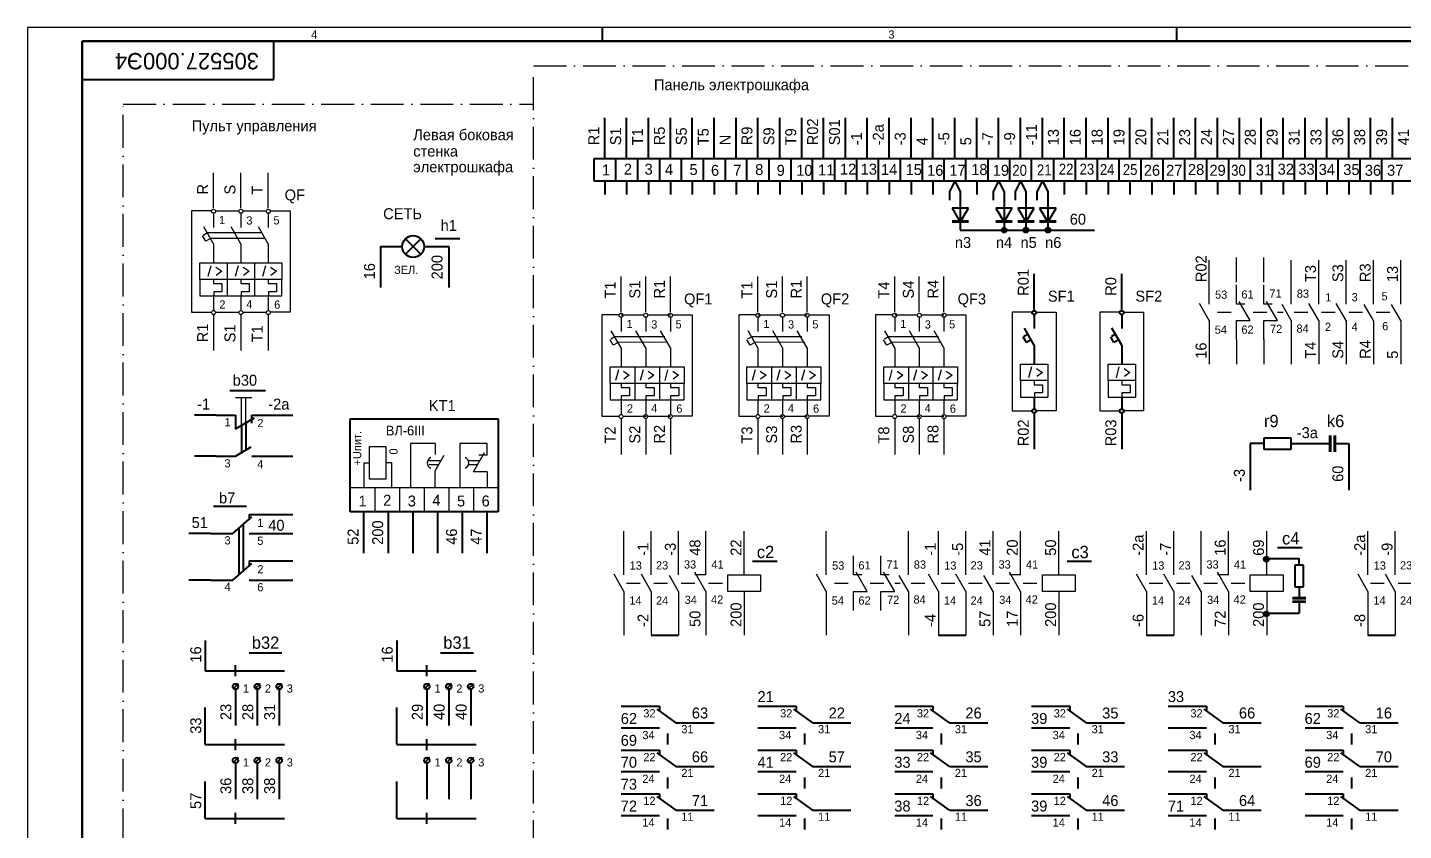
# Model space of a CAD drawing. Extents: x 0 to 842, y 0 to 594.
# Drawn here: x 0 to 503, y 301 to 594 of the extents above; entities that cross this region are included whole.
import ezdxf

# ---------------------------------------------------------------- set-up
doc = ezdxf.new("R2010")
doc.units = 0
doc.linetypes.add('ACAD_ISO10W100', pattern=[18, 12, -3, 0, -3])
doc.linetypes.add('K5LT_THIN', pattern=[0])
doc.layers.get('0').update_dxf_attribs({"linetype": 'CONTINUOUS', "lineweight": 40})
doc.layers.add('Layer0View0', color=7, linetype='CONTINUOUS')
for name, color, linetype, lineweight in [('СЛОЙ1', 3, 'CONTINUOUS', 30), ('Слой2', 4, 'ACAD_ISO10W100', 25), ('Слой3 -060mm', 6, 'CONTINUOUS', 50)]:
    doc.layers.add(name, color=color, linetype=linetype, lineweight=lineweight)
doc.styles.get("Standard").update_dxf_attribs({"font": 'cad2win.shx'})

# ---------------------------------------------------------------- blocks, each defined once
blk = doc.blocks.new('ЛАМПА')
for p, q in [((0, 0), (8.02, 0)), ((14.81, -2.83), (9.15, 2.83)), ((14.81, 2.83), (9.15, -2.83)), ((9.15, 2.83), (9.15, 2.83)), ((16, -0.01), (25, 0))]:
    blk.add_line(p, q)
blk.add_circle((11.98, 0), 4)
blk = doc.blocks.new('контакт размыкающ')
for p, q in [((0, 0), (7, 0)), ((7, 0), (7, -5)), ((13, 0), (20, 0)), ((13, -3), (13, 0)), ((7, -5), (13.98, -0.97))]:
    blk.add_line(p, q)
blk = doc.blocks.new('контакт замыкающ')
for p, q in [((0, 0), (7, 0)), ((7, 0), (12.8, 3.35)), ((13, 0), (20, 0))]:
    blk.add_line(p, q)
blk = doc.blocks.new('Точка')
for radius in [0.9, 0.6, 0.3]:
    blk.add_circle((-0.1, -0.1), radius)
blk = doc.blocks.new('конденсатор')
for p, q in [((0, 0), (5, 0)), ((5, 3), (5, -3)), ((5.36, 3), (5.36, -3)), ((6.64, 3), (6.64, -3)), ((7, 3), (7, -3)), ((7, 0), (12, 0))]:
    blk.add_line(p, q)
blk = doc.blocks.new('сопротив')
for p, q in [((5, 0), (0, 0)), ((15, 2), (5, 2)), ((5, 2), (5, -2)), ((15, -2), (15, 2)), ((15, 0), (20, 0)), ((5, -2), (15, -2))]:
    blk.add_line(p, q)
blk = doc.blocks.new('R-C цепочка')
blk.add_line((20, 0), (24, 0))
for name, p in [('сопротив', (0, 0)), ('конденсатор', (24, 0))]:
    blk.add_blockref(name, p)

msp = doc.modelspace()

# ---------------------------------------------------------------- linework, layer by layer
for p, q in [((210.14, 589.03), (210.14, 594.03)), ((420.14, 589.03), (420.14, 594.03)), ((90, 575.04), (90, 589.04)), ((20, 575.04), (90, 575.04)), ((211, 546), (211, 561)), ((219, 546), (219, 561)), ((227, 546), (227, 561)), ((235, 546), (235, 561)), ((243, 546), (243, 561)), ((251, 546), (251, 561)), ((259, 546), (259, 561)), ((267, 546), (267, 561)), ((275, 546), (275, 561)), ((283, 546), (283, 561)), ((291, 546), (291, 561)), ((299, 546), (299, 561)), ((307, 546), (307, 561)), ((315, 546), (315, 561)), ((323, 546), (323, 561)), ((331, 546), (331, 561)), ((339, 546), (339, 561)), ((347, 546), (347, 561)), ((355, 546), (355, 561)), ((363, 546), (363, 561)), ((371, 546), (371, 561)), ((379, 546), (379, 561)), ((387, 546), (387, 561)), ((395, 546), (395, 561)), ((403, 546), (403, 561)), ((411, 546), (411, 561)), ((419, 546), (419, 561)), ((427, 546), (427, 561)), ((435, 546), (435, 561)), ((443, 546), (443, 561)), ((451, 546), (451, 561)), ((459, 546), (459, 561)), ((467, 546), (467, 561)), ((475, 546), (475, 561)), ((483, 546), (483, 561)), ((491, 546), (491, 561)), ((499, 546), (499, 561)), ((287, 546), (207, 546)), ((207, 546), (207, 538)), ((215, 546), (215, 538)), ((223, 546), (223, 538)), ((231, 546), (231, 538)), ((239, 546), (239, 538)), ((247, 546), (247, 538)), ((255, 546), (255, 538)), ((263, 538), (263, 546)), ((271, 546), (271, 538)), ((279, 546), (279, 538)), ((287, 538), (287, 546)), ((367, 546), (287, 546)), ((295, 546), (295, 538)), ((303, 546), (303, 538)), ((311, 546), (311, 538)), ((319, 546), (319, 538)), ((327, 546), (327, 538)), ((335, 546), (335, 538)), ((343, 538), (343, 546)), ((351, 546), (351, 538)), ((359, 546), (359, 538)), ((367, 538), (367, 546)), ((407, 546), (367, 546)), ((375, 546), (375, 538)), ((383, 546), (383, 538)), ((391, 546), (391, 538)), ((399, 546), (399, 538)), ((407, 546), (407, 538)), ((447, 546), (407, 546)), ((415, 546), (415, 538)), ((423, 546), (423, 538)), ((431, 546), (431, 538)), ((439, 546), (439, 538)), ((447, 546), (447, 538)), ((527, 546), (447, 546)), ((455, 546), (455, 538)), ((463, 546), (463, 538)), ((471, 546), (471, 538)), ((479, 546), (479, 538)), ((487, 546), (487, 538)), ((495, 546), (495, 538)), ((207, 538), (287, 538)), ((211, 538), (211, 533)), ((219, 538), (219, 533)), ((227, 538), (227, 533)), ((235, 538), (235, 533)), ((243, 538), (243, 533)), ((251, 538), (251, 533)), ((259, 538), (259, 533)), ((267, 538), (267, 533)), ((275, 538), (275, 533)), ((283, 538), (283, 533)), ((287, 538), (367, 538)), ((291, 538), (291, 533)), ((299, 538), (299, 533)), ((307, 538), (307, 533)), ((315, 538), (315, 533)), ((323, 538), (323, 533)), ((331, 538), (331, 533)), ((339, 538), (337, 534)), ((337, 534), (337, 531)), ((339, 538), (341, 534)), ((341, 534), (341, 520)), ((347, 538), (347, 533)), ((355, 538), (353, 534)), ((353, 534), (353, 531)), ((355, 538), (357, 534)), ((357, 534), (357, 520)), ((363, 538), (361, 534)), ((361, 534), (361, 531)), ((363, 538), (365, 534)), ((365, 534), (365, 520)), ((367, 538), (407, 538)), ((371, 538), (369, 534)), ((369, 534), (369, 531)), ((371, 538), (373, 534)), ((373, 534), (373, 520)), ((379, 538), (379, 533)), ((387, 538), (387, 533)), ((395, 538), (395, 533)), ((403, 538), (403, 533)), ((407, 538), (447, 538)), ((411, 538), (411, 533)), ((419, 538), (419, 533)), ((427, 538), (427, 533)), ((435, 538), (435, 533)), ((443, 538), (443, 533)), ((447, 538), (527, 538)), ((451, 538), (451, 533)), ((459, 538), (459, 533)), ((467, 538), (467, 533)), ((475, 538), (475, 533)), ((483, 538), (483, 533)), ((491, 538), (491, 533)), ((499, 538), (499, 533)), ((338, 527.97), (340.99, 522.97)), ((344, 527.97), (338, 527.97)), ((344, 523.25), (338, 523.25)), ((340.99, 522.97), (344, 527.97)), ((354, 527.97), (356.99, 522.97)), ((360, 527.97), (354, 527.97)), ((360, 523.25), (354, 523.25)), ((356.99, 522.97), (360, 527.97)), ((362, 527.97), (364.99, 522.97)), ((368, 527.97), (362, 527.97)), ((368, 523.25), (362, 523.25)), ((364.99, 522.97), (368, 527.97)), ((370, 527.97), (372.99, 522.97)), ((376, 527.97), (370, 527.97)), ((376, 523.25), (370, 523.25)), ((372.99, 522.97), (376, 527.97)), ((344, 522.97), (338, 522.97)), ((341, 520), (390, 520)), ((360, 522.97), (354, 522.97)), ((368, 522.97), (362, 522.97)), ((376, 522.97), (370, 522.97)), ((129, 514), (129, 499)), ((149, 517), (158, 517)), ((154, 514), (154, 499)), ((368, 491), (368, 504)), ((400, 491), (400, 504)), ((368, 489.19), (368, 484)), ((400, 489.19), (400, 484)), ((368, 478), (364.4, 484.23)), ((400, 478), (396.4, 484.23)), ((365.13, 478.92), (363.96, 480.95)), ((365.74, 481.98), (364.22, 481.1)), ((366.92, 479.96), (365.13, 478.92)), ((368, 478), (368, 471)), ((397.13, 478.92), (395.96, 480.95)), ((397.74, 481.98), (396.22, 481.1)), ((398.92, 479.96), (397.13, 478.92)), ((400, 478), (400, 471)), ((74, 461.43), (87, 461.43)), ((368, 459), (368, 454.59)), ((400, 459), (400, 454.59)), ((368, 453), (368, 440)), ((400, 453), (400, 440)), ((69, 452.43), (61, 452.43)), ((78.23, 448.69), (78.23, 438.43)), ((79.79, 449.6), (79.79, 439.43)), ((89, 452.43), (97, 452.43)), ((118, 417), (118, 451)), ((118, 451), (172, 451)), ((172, 451), (172, 417)), ((447, 442), (447, 425)), ((483, 442), (483, 425)), ((69, 437.43), (61, 437.43)), ((89, 437.43), (97, 437.43)), ((68, 419.14), (80, 419.14)), ((75, 409.14), (81.98, 415.17)), ((81, 416.14), (89, 416.14)), ((81, 416.14), (81, 414.14)), ((89, 416.14), (97, 416.14)), ((172, 417), (118, 417)), ((123, 402), (123, 417)), ((132, 402), (132, 417)), ((141, 402), (141, 417)), ((150, 402), (150, 417)), ((159, 402), (159, 417)), ((168, 402), (168, 417)), ((67, 409.14), (59, 409.14)), ((67, 409.14), (75, 409.14)), ((77.23, 411.14), (77.23, 394.14)), ((78.79, 412.14), (78.79, 395.14)), ((81, 409.14), (89, 409.14)), ((89, 409.14), (97, 409.14)), ((457, 404), (466, 404)), ((75, 392.14), (81.98, 398.17)), ((81, 399.14), (89, 399.14)), ((81, 399.14), (81, 397.14)), ((89, 399.14), (97, 399.14)), ((265, 399), (274, 399)), ((380, 399), (389, 399)), ((452.88, 400), (464.88, 400)), ((463.28, 397.6), (463.28, 389.6)), ((466.48, 397.6), (463.28, 397.6)), ((464.88, 397.6), (464.88, 400)), ((466.48, 389.6), (466.48, 397.6)), ((67, 392.14), (59, 392.14)), ((67, 392.14), (75, 392.14)), ((81, 392.14), (89, 392.14)), ((89, 392.14), (97, 392.14)), ((463.28, 389.6), (466.48, 389.6)), ((464.88, 389.6), (464.88, 388)), ((452.88, 380), (464.88, 380)), ((65, 370), (65, 359)), ((135, 370), (135, 359)), ((228, 372), (238, 372)), ((333, 372), (343, 372)), ((409, 372), (419, 372)), ((490, 372), (500, 372)), ((81, 365.5), (93, 365.5)), ((151, 365.5), (163, 365.5)), ((65, 359), (94, 359)), ((76, 357), (76, 361)), ((135, 359), (164, 359)), ((146, 357), (146, 361)), ((77, 354.23), (75, 352.23)), ((85, 354.23), (83, 352.23)), ((93, 354.23), (91, 352.23)), ((147, 354.23), (145, 352.23)), ((155, 354.23), (153, 352.23)), ((163, 354.23), (161, 352.23)), ((76, 352), (76, 339)), ((84, 352), (84, 339)), ((92, 352), (92, 339)), ((146, 352), (146, 339)), ((154, 352), (154, 339)), ((162, 352), (162, 339)), ((65, 332), (65, 345.5)), ((135, 332), (135, 345.5)), ((217, 346), (231, 346)), ((230, 345), (236.98, 340)), ((231, 346), (231, 344)), ((267, 346), (281, 346)), ((280, 345), (286.98, 340)), ((281, 346), (281, 344)), ((317, 346), (331, 346)), ((330, 345), (336.98, 340)), ((331, 346), (331, 344)), ((367, 346), (381, 346)), ((380, 345), (386.98, 340)), ((381, 346), (381, 344)), ((417, 346), (431, 346)), ((430, 345), (436.98, 340)), ((431, 346), (431, 344)), ((467, 346), (481, 346)), ((480, 345), (486.98, 340)), ((481, 346), (481, 344)), ((231, 338), (217, 338)), ((237, 340), (251, 340)), ((281, 338), (267, 338)), ((287, 340), (301, 340)), ((331, 338), (317, 338)), ((337, 340), (351, 340)), ((381, 338), (367, 338)), ((387, 340), (401, 340)), ((431, 338), (417, 338)), ((437, 340), (451, 340)), ((481, 338), (467, 338)), ((487, 340), (501, 340)), ((65, 332), (94, 332)), ((76, 330), (76, 334)), ((135, 332), (164, 332)), ((146, 330), (146, 334)), ((234, 336), (234, 332)), ((284, 336), (284, 332)), ((334, 336), (334, 332)), ((384, 336), (384, 332)), ((434, 336), (434, 332)), ((484, 336), (484, 332)), ((77, 327.23), (75, 325.23)), ((85, 327.23), (83, 325.23)), ((93, 327.23), (91, 325.23)), ((147, 327.23), (145, 325.23)), ((155, 327.23), (153, 325.23)), ((163, 327.23), (161, 325.23)), ((217, 330), (231, 330)), ((230, 329), (236.98, 324)), ((231, 330), (231, 328)), ((267, 330), (281, 330)), ((280, 329), (286.98, 324)), ((281, 330), (281, 328)), ((317, 330), (331, 330)), ((330, 329), (336.98, 324)), ((331, 330), (331, 328)), ((367, 330), (381, 330)), ((380, 329), (386.98, 324)), ((381, 330), (381, 328)), ((417, 330), (431, 330)), ((430, 329), (436.98, 324)), ((431, 330), (431, 328)), ((467, 330), (481, 330)), ((480, 329), (486.98, 324)), ((481, 330), (481, 328)), ((76, 325), (76, 312)), ((84, 325), (84, 312)), ((92, 325), (92, 312)), ((146, 325), (146, 312)), ((154, 325), (154, 312)), ((162, 325), (162, 312)), ((231, 322), (217, 322)), ((237, 324), (251, 324)), ((281, 322), (267, 322)), ((287, 324), (301, 324)), ((331, 322), (317, 322)), ((337, 324), (351, 324)), ((381, 322), (367, 322)), ((387, 324), (401, 324)), ((431, 322), (417, 322)), ((437, 324), (451, 324)), ((481, 322), (467, 322)), ((487, 324), (501, 324)), ((65, 305), (65, 318.5)), ((135, 305), (135, 318.5)), ((234, 320), (234, 316)), ((284, 320), (284, 316)), ((334, 320), (334, 316)), ((384, 320), (384, 316)), ((434, 320), (434, 316)), ((484, 320), (484, 316)), ((217, 314), (231, 314)), ((230, 313), (236.98, 308)), ((231, 314), (231, 312)), ((267, 314), (281, 314)), ((280, 313), (286.98, 308)), ((281, 314), (281, 312)), ((317, 314), (331, 314)), ((330, 313), (336.98, 308)), ((331, 314), (331, 312)), ((367, 314), (381, 314)), ((380, 313), (386.98, 308)), ((381, 314), (381, 312)), ((417, 314), (431, 314)), ((430, 313), (436.98, 308)), ((431, 314), (431, 312)), ((467, 314), (481, 314)), ((480, 313), (486.98, 308)), ((481, 314), (481, 312)), ((76, 303), (76, 307)), ((146, 303), (146, 307)), ((237, 308), (251, 308)), ((287, 308), (301, 308)), ((337, 308), (351, 308)), ((387, 308), (401, 308)), ((437, 308), (451, 308)), ((487, 308), (501, 308)), ((65, 305), (94, 305)), ((135, 305), (164, 305)), ((231, 306), (217, 306)), ((234, 305), (234, 301)), ((281, 306), (267, 306)), ((284, 305), (284, 301)), ((331, 306), (317, 306)), ((334, 305), (334, 301)), ((381, 306), (367, 306)), ((384, 305), (384, 301)), ((431, 306), (417, 306)), ((434, 305), (434, 301)), ((481, 306), (467, 306)), ((484, 305), (484, 301))]:
    msp.add_line(p, q)
for centre, radius in [((368, 489.88), 0.736), ((400, 489.88), 0.736), ((368, 453.9), 0.736), ((400, 453.9), 0.736), ((76, 353.23), 1), ((84, 353.23), 1), ((92, 353.23), 1), ((146, 353.23), 1), ((154, 353.23), 1), ((162, 353.23), 1), ((76, 326.23), 1), ((84, 326.23), 1), ((92, 326.23), 1), ((146, 326.23), 1), ((154, 326.23), 1), ((162, 326.23), 1)]:
    msp.add_circle(centre, radius)
at = {"layer": 'Layer0View0', "color": 7, "linetype": 'K5LT_THIN'}
for p, q in [((76, 458.8), (82, 458.8)), ((78.23, 448.69), (78.23, 458.79)), ((79.79, 449.6), (79.79, 458.79))]:
    msp.add_line(p, q, dxfattribs=at)
at = {"layer": 'СЛОЙ1'}
for p, q in [((841, 594.04), (0, 594.04)), ((0, 594.04), (0, 0.04)), ((68, 528), (68, 541)), ((78, 528), (78, 541)), ((88, 528), (88, 541)), ((60, 527), (60, 490)), ((67.26, 527), (60, 527)), ((68, 526), (68, 521)), ((69, 527), (77, 527)), ((78, 526), (78, 521)), ((79, 527), (87, 527)), ((88, 526), (88, 521)), ((89, 527), (96, 527)), ((96, 527), (96, 490)), ((65.74, 518.98), (64.22, 518.1)), ((68, 515), (64.4, 521.23)), ((85.61, 518.98), (65.74, 518.98)), ((78, 515), (74.4, 521.23)), ((88, 515), (84.4, 521.23)), ((65.13, 515.92), (63.96, 517.95)), ((66.92, 516.96), (65.13, 515.92)), ((86.8, 516.96), (66.92, 516.96)), ((68, 515), (68, 508)), ((78, 515), (78, 508)), ((88, 515), (88, 508)), ((432, 493), (432, 509)), ((442, 501), (442, 510)), ((452, 501), (452, 510)), ((462, 493), (462, 509)), ((472, 493), (472, 509)), ((482, 493), (482, 509)), ((492, 493), (492, 509)), ((502, 493), (502, 509)), ((63, 508), (93, 508)), ((63, 502), (63, 508)), ((67, 507), (65.93, 503.02)), ((68.86, 506.48), (71, 505)), ((71, 505), (69, 503.48)), ((73, 508), (73, 502)), ((77, 507), (75.93, 503.02)), ((78.86, 506.48), (81, 505)), ((81, 505), (79, 503.48)), ((83, 508), (83, 502)), ((87, 507), (85.93, 503.02)), ((88.86, 506.48), (91, 505)), ((91, 505), (89, 503.48)), ((93, 508), (93, 502)), ((93, 502), (63, 502)), ((63, 502), (63, 496)), ((68, 502), (68, 500.48)), ((68, 500.48), (71.06, 500.48)), ((71.06, 500.48), (71.06, 497.49)), ((73, 502), (73, 496)), ((78, 502), (78, 500.48)), ((78, 500.48), (81.06, 500.48)), ((81.06, 500.48), (81.06, 497.49)), ((83, 502), (83, 496)), ((88, 502), (88, 500.48)), ((88, 500.48), (91.06, 500.48)), ((91.06, 500.48), (91.06, 497.49)), ((93, 496), (93, 502)), ((217, 490), (217, 503)), ((226, 490), (226, 503)), ((235, 490), (235, 503)), ((267, 490), (267, 503)), ((276, 490), (276, 503)), ((285, 490), (285, 503)), ((317, 490), (317, 503)), ((326, 490), (326, 503)), ((335, 490), (335, 503)), ((63, 496), (93, 496)), ((68, 496), (68, 490.62)), ((68.06, 497.49), (68.06, 496.02)), ((71.06, 497.49), (68.06, 497.49)), ((78, 496), (78, 490.62)), ((78.06, 497.49), (78.06, 496.02)), ((81.06, 497.49), (78.06, 497.49)), ((88, 496), (88, 490.62)), ((88.06, 497.49), (88.06, 496.02)), ((91.06, 497.49), (88.06, 497.49)), ((432, 487), (428.4, 493.23)), ((472, 487), (468.4, 493.23)), ((482, 487), (478.4, 493.23)), ((60, 490), (67.28, 490)), ((68, 489), (68, 476)), ((68.77, 490), (77.23, 490)), ((78, 489), (78, 476)), ((79, 490), (87, 490)), ((88, 489), (88, 476)), ((96, 490), (89, 490)), ((210, 489), (210, 452)), ((216.26, 489), (210, 489)), ((217, 489), (225, 489)), ((217, 488), (217, 483)), ((226, 488), (226, 483)), ((227, 489), (235, 489)), ((235, 488), (235, 483)), ((236, 489), (243, 489)), ((243, 489), (243, 452)), ((260, 489), (260, 452)), ((266.26, 489), (260, 489)), ((267, 489), (275, 489)), ((267, 488), (267, 483)), ((276, 488), (276, 483)), ((277, 489), (285, 489)), ((285, 488), (285, 483)), ((286, 489), (293, 489)), ((293, 489), (293, 452)), ((310, 489), (310, 452)), ((316.26, 489), (310, 489)), ((317, 489), (325, 489)), ((317, 488), (317, 483)), ((326, 488), (326, 483)), ((327, 489), (335, 489)), ((335, 488), (335, 483)), ((336, 489), (343, 489)), ((343, 489), (343, 452)), ((367.26, 490), (360, 490)), ((360, 490), (360, 454)), ((368.72, 490), (376, 490)), ((376, 490), (376, 454)), ((399.26, 490), (392, 490)), ((392, 490), (392, 454)), ((400.72, 490), (408, 490)), ((408, 490), (408, 454)), ((435, 490), (440, 490)), ((448, 490), (453, 490)), ((457, 490), (459, 490)), ((462, 487), (458.65, 492.8)), ((463, 490), (468, 490)), ((473, 490), (478, 490)), ((483, 490), (488, 490)), ((492, 487), (488.65, 492.8)), ((493, 490), (498, 490)), ((502, 487), (498.65, 492.8)), ((217, 477), (213.4, 483.23)), ((226, 477), (222.4, 483.23)), ((235, 477), (231.4, 483.23)), ((267, 477), (263.4, 483.23)), ((276, 477), (272.4, 483.23)), ((285, 477), (281.4, 483.23)), ((317, 477), (313.4, 483.23)), ((326, 477), (322.4, 483.23)), ((335, 477), (331.4, 483.23)), ((432, 487), (432, 471)), ((462, 487), (462, 471)), ((472, 487), (472, 471)), ((482, 487), (482, 471)), ((492, 487), (492, 471)), ((502, 487), (502, 471)), ((214.13, 477.92), (212.96, 479.95)), ((214.74, 480.98), (213.22, 480.1)), ((215.92, 478.96), (214.13, 477.92)), ((233, 481), (214.74, 480.98)), ((234, 479), (215.92, 478.96)), ((264.13, 477.92), (262.96, 479.95)), ((264.74, 480.98), (263.22, 480.1)), ((265.92, 478.96), (264.13, 477.92)), ((283, 481), (264.74, 480.98)), ((284, 479), (265.92, 478.96)), ((314.13, 477.92), (312.96, 479.95)), ((314.74, 480.98), (313.22, 480.1)), ((315.92, 478.96), (314.13, 477.92)), ((333, 481), (314.74, 480.98)), ((334, 479), (315.92, 478.96)), ((442, 480), (442, 471)), ((452, 480), (452, 471)), ((217, 477), (217, 470)), ((226, 477), (226, 470)), ((235, 477), (235, 470)), ((267, 477), (267, 470)), ((276, 477), (276, 470)), ((285, 477), (285, 470)), ((317, 477), (317, 470)), ((326, 477), (326, 470)), ((335, 477), (335, 470)), ((213, 470), (240, 470)), ((213, 464), (213, 470)), ((216, 469), (214.93, 465.02)), ((217.86, 468.48), (220, 467)), ((222, 470), (222, 464)), ((225, 469), (223.93, 465.02)), ((226.86, 468.48), (229, 467)), ((231, 470), (231, 464)), ((234, 469), (232.93, 465.02)), ((235.86, 468.48), (238, 467)), ((240, 470), (240, 464)), ((263, 470), (290, 470)), ((263, 464), (263, 470)), ((266, 469), (264.93, 465.02)), ((267.86, 468.48), (270, 467)), ((272, 470), (272, 464)), ((275, 469), (273.93, 465.02)), ((276.86, 468.48), (279, 467)), ((281, 470), (281, 464)), ((284, 469), (282.93, 465.02)), ((285.86, 468.48), (288, 467)), ((290, 470), (290, 464)), ((313, 470), (340, 470)), ((313, 464), (313, 470)), ((316, 469), (314.93, 465.02)), ((317.86, 468.48), (320, 467)), ((322, 470), (322, 464)), ((325, 469), (323.93, 465.02)), ((326.86, 468.48), (329, 467)), ((331, 470), (331, 464)), ((334, 469), (332.93, 465.02)), ((335.86, 468.48), (338, 467)), ((340, 470), (340, 464)), ((363, 471), (373, 471)), ((363, 465), (363, 471)), ((367, 470), (365.93, 466.02)), ((368.86, 469.48), (371, 468)), ((371, 468), (369, 466.48)), ((373, 471), (373, 465)), ((395, 471), (405, 471)), ((395, 465), (395, 471)), ((399, 470), (397.93, 466.02)), ((400.86, 469.48), (403, 468)), ((403, 468), (401, 466.48)), ((405, 471), (405, 465)), ((240, 464), (213, 464)), ((213, 464), (213, 458)), ((217, 464), (217, 462.48)), ((220, 467), (218, 465.48)), ((222, 464), (222, 458)), ((226, 464), (226, 462.48)), ((229, 467), (227, 465.48)), ((231, 464), (231, 458)), ((235, 464), (235, 462.48)), ((238, 467), (236, 465.48)), ((240, 458), (240, 464)), ((290, 464), (263, 464)), ((263, 464), (263, 458)), ((267, 464), (267, 462.48)), ((270, 467), (268, 465.48)), ((272, 464), (272, 458)), ((276, 464), (276, 462.48)), ((279, 467), (277, 465.48)), ((281, 464), (281, 458)), ((285, 464), (285, 462.48)), ((288, 467), (286, 465.48)), ((290, 458), (290, 464)), ((340, 464), (313, 464)), ((313, 464), (313, 458)), ((317, 464), (317, 462.48)), ((320, 467), (318, 465.48)), ((322, 464), (322, 458)), ((326, 464), (326, 462.48)), ((329, 467), (327, 465.48)), ((331, 464), (331, 458)), ((335, 464), (335, 462.48)), ((338, 467), (336, 465.48)), ((340, 458), (340, 464)), ((373, 465), (363, 465)), ((363, 465), (363, 459)), ((368, 465), (368, 463.48)), ((368, 463.48), (371.06, 463.48)), ((371.06, 463.48), (371.06, 460.49)), ((373, 465), (373, 459)), ((405, 465), (395, 465)), ((395, 465), (395, 459)), ((400, 465), (400, 463.48)), ((400, 463.48), (403.06, 463.48)), ((403.06, 463.48), (403.06, 460.49)), ((405, 465), (405, 459)), ((213, 458), (240, 458)), ((217, 462.48), (220.06, 462.48)), ((217, 458), (217, 452.62)), ((217.06, 459.49), (217.06, 458.02)), ((220.06, 459.49), (217.06, 459.49)), ((220.06, 462.48), (220.06, 459.49)), ((226, 462.48), (229.06, 462.48)), ((226, 458), (226, 452.62)), ((226.06, 459.49), (226.06, 458.02)), ((229.06, 459.49), (226.06, 459.49)), ((229.06, 462.48), (229.06, 459.49)), ((235, 462.48), (238.06, 462.48)), ((235, 458), (235, 452.62)), ((238.06, 459.49), (235.06, 459.49)), ((235.06, 459.49), (235.06, 458.02)), ((238.06, 462.48), (238.06, 459.49)), ((263, 458), (290, 458)), ((267, 462.48), (270.06, 462.48)), ((267, 458), (267, 452.62)), ((267.06, 459.49), (267.06, 458.02)), ((270.06, 459.49), (267.06, 459.49)), ((270.06, 462.48), (270.06, 459.49)), ((276, 462.48), (279.06, 462.48)), ((276, 458), (276, 452.62)), ((276.06, 459.49), (276.06, 458.02)), ((279.06, 459.49), (276.06, 459.49)), ((279.06, 462.48), (279.06, 459.49)), ((285, 462.48), (288.06, 462.48)), ((285, 458), (285, 452.62)), ((288.06, 459.49), (285.06, 459.49)), ((285.06, 459.49), (285.06, 458.02)), ((288.06, 462.48), (288.06, 459.49)), ((313, 458), (340, 458)), ((317, 462.48), (320.06, 462.48)), ((317, 458), (317, 452.62)), ((317.06, 459.49), (317.06, 458.02)), ((320.06, 459.49), (317.06, 459.49)), ((320.06, 462.48), (320.06, 459.49)), ((326, 462.48), (329.06, 462.48)), ((326, 458), (326, 452.62)), ((326.06, 459.49), (326.06, 458.02)), ((329.06, 459.49), (326.06, 459.49)), ((329.06, 462.48), (329.06, 459.49)), ((335, 462.48), (338.06, 462.48)), ((335, 458), (335, 452.62)), ((338.06, 459.49), (335.06, 459.49)), ((335.06, 459.49), (335.06, 458.02)), ((338.06, 462.48), (338.06, 459.49)), ((363, 459), (373, 459)), ((371.06, 460.49), (368.06, 460.49)), ((368.06, 460.49), (368.06, 459.02)), ((395, 459), (405, 459)), ((403.06, 460.49), (400.06, 460.49)), ((400.06, 460.49), (400.06, 459.02)), ((360, 454), (367.28, 454)), ((376, 454), (368.72, 454)), ((392, 454), (399.28, 454)), ((408, 454), (400.72, 454)), ((210, 452), (216.28, 452)), ((217, 451), (217, 438)), ((217.77, 452), (226.23, 452)), ((226, 451), (226, 438)), ((227, 452), (235, 452)), ((235, 451), (235, 438)), ((243, 452), (236, 452)), ((260, 452), (266.28, 452)), ((267, 451), (267, 438)), ((267.77, 452), (276.23, 452)), ((276, 451), (276, 438)), ((277, 452), (285, 452)), ((285, 451), (285, 438)), ((293, 452), (286, 452)), ((310, 452), (316.28, 452)), ((317, 451), (317, 438)), ((317.77, 452), (326.23, 452)), ((326, 451), (326, 438)), ((327, 452), (335, 452)), ((335, 451), (335, 438)), ((343, 452), (336, 452)), ((125, 428.99), (125, 440.99)), ((125, 440.99), (131, 440.99)), ((131, 440.99), (131, 428.99)), ((149, 442), (140, 442)), ((140, 442), (140, 426)), ((149, 442), (149, 438)), ((149.01, 432.02), (152.36, 437.82)), ((168, 442), (158, 442)), ((158, 442), (158, 426)), ((163, 431.73), (167.06, 438.77)), ((168, 437.73), (165, 437.73)), ((167.98, 437.73), (167.98, 442)), ((123, 435), (125, 435)), ((123, 435), (123, 426)), ((133, 435), (131, 435)), ((133, 435), (133, 426)), ((151.15, 435.73), (146.67, 435.73)), ((150.31, 434.23), (146.77, 434.23)), ((165.51, 435.73), (161.03, 435.73)), ((164.67, 434.23), (161.13, 434.23)), ((131, 428.99), (125, 428.99)), ((149, 426), (149.01, 432.02)), ((168, 431.73), (163, 431.73)), ((168, 431.73), (168, 426)), ((118, 426), (172, 426)), ((127, 426), (127, 417)), ((136, 426), (136, 417)), ((145, 426), (145, 417)), ((154, 426), (154, 417)), ((163, 426), (163, 417)), ((218, 394), (218, 410)), ((228, 394), (228, 410)), ((238, 394), (238, 410)), ((248, 394), (248, 410)), ((262, 394), (262, 410)), ((292, 394), (292, 410)), ((322, 394), (322, 410)), ((333, 394), (333, 410)), ((343, 394), (343, 410)), ((353, 394), (353, 410)), ((363, 394), (363, 410)), ((377, 394), (377, 410)), ((409, 394), (409, 410)), ((419, 394), (419, 410)), ((429, 394), (429, 410)), ((439, 394), (439, 410)), ((453, 394), (453, 410)), ((490, 394), (490, 410)), ((500, 394), (500, 410)), ((218, 388), (214.4, 394.23)), ((228, 388), (224.4, 394.23)), ((238, 388), (234.65, 393.8)), ((248, 388), (244, 395)), ((248, 394), (244, 394)), ((255.98, 388), (255.98, 394)), ((255.98, 394), (267.98, 394)), ((267.98, 394), (267.98, 388)), ((292, 388), (288.4, 394.23)), ((322, 388), (318.65, 393.8)), ((333, 388), (329.4, 394.23)), ((343, 388), (339.4, 394.23)), ((353, 388), (349.65, 393.8)), ((363, 388), (359, 395)), ((363, 394), (359, 394)), ((370.98, 388), (370.98, 394)), ((370.98, 394), (382.98, 394)), ((382.98, 394), (382.98, 388)), ((409, 388), (405.4, 394.23)), ((419, 388), (415.4, 394.23)), ((429, 388), (425.65, 393.8)), ((439, 388), (435, 395)), ((439, 394), (435, 394)), ((446.98, 388), (446.98, 394)), ((446.98, 394), (458.98, 394)), ((458.98, 394), (458.98, 388)), ((490, 388), (486.4, 394.23)), ((500, 388), (496.4, 394.23)), ((218, 388), (218, 372)), ((219, 391), (224, 391)), ((228, 388), (228, 372)), ((229, 391), (234, 391)), ((238, 388), (238, 372)), ((239, 391), (244, 391)), ((248, 388), (248, 372)), ((249, 391), (254, 391)), ((267.98, 388), (255.98, 388)), ((262, 388), (262, 372)), ((292, 388), (292, 372)), ((295, 391), (300, 391)), ((308, 391), (313, 391)), ((317, 391), (319, 391)), ((322, 388), (322, 372)), ((323, 391), (328, 391)), ((333, 388), (333, 372)), ((334, 391), (339, 391)), ((343, 388), (343, 372)), ((344, 391), (349, 391)), ((353, 388), (353, 372)), ((354, 391), (359, 391)), ((363, 388), (363, 372)), ((364, 391), (369, 391)), ((382.98, 388), (370.98, 388)), ((377, 388), (377, 372)), ((409, 388), (409, 372)), ((410, 391), (415, 391)), ((419, 388), (419, 372)), ((420, 391), (425, 391)), ((429, 388), (429, 372)), ((430, 391), (435, 391)), ((439, 388), (439, 372)), ((440, 391), (445, 391)), ((458.98, 388), (446.98, 388)), ((453, 388), (453, 372)), ((490, 388), (490, 372)), ((491, 391), (496, 391)), ((500, 388), (500, 372)), ((501, 391), (506, 391))]:
    msp.add_line(p, q, dxfattribs=at)
for centre in [(68, 526.88), (78, 526.88), (88, 526.88), (68, 489.9), (78, 489.88), (88, 489.88), (217, 488.88), (226, 488.88), (235, 488.88), (267, 488.88), (276, 488.88), (285, 488.88), (317, 488.88), (326, 488.88), (335, 488.88), (217, 451.9), (226, 451.88), (235, 451.88), (267, 451.9), (276, 451.88), (285, 451.88), (317, 451.9), (326, 451.88), (335, 451.88)]:
    msp.add_circle(centre, 0.736, dxfattribs=at)
for centre, start, end in [((148.2, 434.95), 112.6199, 247.3801), ((159.16, 434.95), 292.6199, 67.3801)]:
    msp.add_arc(centre, 2.11, start, end, dxfattribs=at)
at = {"layer": 'Слой2'}
for p, q in [((185, 580), (630, 580)), ((185, 220), (185, 580)), ((35, 170), (35, 566)), ((35, 566), (185, 566))]:
    msp.add_line(p, q, dxfattribs=at)
at = {"layer": 'Слой3 -060mm'}
for p, q in [((20, 589.04), (836, 589.04)), ((20, 5.04), (20, 589.04))]:
    msp.add_line(p, q, dxfattribs=at)

# ---------------------------------------------------------------- block references
for p, rotation in [((356.93, 520.1), 90), ((364.93, 520.1), 90), ((372.93, 520.1), 90), ((452.88, 399.88), 33.69006752597975), ((452.88, 379.88), 33.69006752597975)]:
    msp.add_blockref('Точка', p, dxfattribs=dict(rotation=rotation))
for name, p in [('ЛАМПА', (129, 514)), ('контакт размыкающ', (69, 452.43)), ('R-C цепочка', (447, 442)), ('контакт замыкающ', (69, 437.43))]:
    msp.add_blockref(name, p)
at = {"xscale": 0.7999999999999545, "yscale": 0.7999999999999545, "zscale": 0.8, "rotation": 270}
msp.add_blockref('конденсатор', (464.88, 389.6), dxfattribs=at)
at = {"layer": 'СЛОЙ1', "rotation": 90}
for p in [(442, 480), (452, 480), (302, 381), (312, 381)]:
    msp.add_blockref('контакт размыкающ', p, dxfattribs=at)

# ---------------------------------------------------------------- texts
for s, height, p in [('4', 3, (103.69, 589.99)), ('3', 3, (314.69, 589.99)), ('Панель электрошкафа', 4, (229, 571.14)), ('Пульт управления', 4, (60, 556.14)), ('Левая боковая', 4, (141, 552.86)), ('стенка', 4, (141, 546.86)), ('электрошкафа', 4, (141, 541.14)), ('1', 4, (210, 540)), ('2', 4, (218, 540.29)), ('3', 4, (225.58, 540.28)), ('4', 4, (233, 540.15)), ('5', 4, (242, 540.14)), ('6', 4, (249.86, 539.86)), ('7', 4, (258, 539.87)), ('8', 4, (266, 540.14)), ('9', 4, (273.86, 539.86)), ('10', 4, (281, 539.87)), ('11', 4, (289, 540)), ('12', 4, (297, 540.29)), ('13', 4, (304.58, 540.28)), ('14', 4, (312, 540.15)), ('15', 4, (321, 540.14)), ('16', 4, (328.86, 539.86)), ('17', 4, (337, 539.87)), ('18', 4, (345, 540.14)), ('19', 4, (352.86, 539.86)), ('26', 4, (408.07, 539.86)), ('27', 4, (416.21, 539.87)), ('28', 4, (424.21, 540.14)), ('29', 4, (432.07, 539.86)), ('31', 4, (449, 540)), ('32', 4, (457, 540.29)), ('33', 4, (464.58, 540.28)), ('34', 4, (472, 540.15)), ('35', 4, (481, 540.14)), ('36', 4, (488.86, 539.86)), ('37', 4, (497, 539.87)), ('QF', 4, (94, 530.86)), ('1', 3, (70, 522.22)), ('3', 3, (80, 522.04)), ('5', 3, (89.89, 522.09)), ('СЕТЬ', 4, (130.01, 524)), ('h1', 4, (151.01, 519.71)), ('60', 4, (381, 522)), ('n3', 4, (339, 513.5)), ('n4', 4, (354, 513.5)), ('n5', 4, (363, 513.5)), ('n6', 4, (372, 513.5)), ('ЗЕЛ.', 3, (134.01, 504)), ('2', 3, (70.11, 491.34)), ('4', 3, (79.97, 491.42)), ('6', 3, (90.17, 491.28)), ('QF1', 4, (240, 492.86)), ('QF2', 4, (290, 492.86)), ('QF3', 4, (340, 492.86)), ('SF1', 4, (373, 493.86)), ('SF2', 4, (405, 493.86)), ('b30', 4, (75, 463.15)), ('-1', 4, (62, 454.43)), ('-2a', 4, (88, 454.43)), ('KТ1', 4, (146.7, 453.87)), ('k6', 4.5, (475, 448)), ('ВЛ-6III', 3.5, (131, 445)), ('r9', 4.5, (452, 448)), ('-3a', 4, (464, 444)), ('b7', 4, (70, 420.14)), ('1', 4, (121, 419.01)), ('2', 4, (130, 419.29)), ('3', 4, (139, 419.01)), ('4', 4, (148, 419.29)), ('5', 4, (157, 419.01)), ('6', 4, (166, 419.01)), ('51', 4, (60, 411.14)), ('40', 4, (88, 410.14)), ('c4', 4.5, (458.6, 405.14)), ('c2', 4.5, (266.6, 400.14)), ('c3', 4.5, (381.6, 400.14)), ('b32', 4.5, (82, 367)), ('b31', 4.5, (152, 367)), ('1', 3, (78.77, 351)), ('2', 3, (86.77, 351)), ('3', 3, (94.77, 351)), ('1', 3, (148.77, 351)), ('2', 3, (156.77, 351)), ('3', 3, (164.77, 351)), ('21', 4, (266.86, 347.54)), ('33', 4, (416.86, 347.54)), ('62', 4, (216.86, 339.54)), ('63', 4, (242.86, 341.54)), ('22', 4, (292.86, 341.54)), ('24', 4, (316.86, 339.54)), ('26', 4, (342.86, 341.54)), ('39', 4, (366.86, 339.54)), ('35', 4, (392.86, 341.54)), ('66', 4, (442.86, 341.54)), ('62', 4, (466.86, 339.54)), ('16', 4, (492.86, 341.54)), ('69', 4, (216.86, 331.54)), ('1', 3, (78.77, 324)), ('2', 3, (86.77, 324)), ('3', 3, (94.77, 324)), ('1', 3, (148.77, 324)), ('2', 3, (156.77, 324)), ('3', 3, (164.77, 324)), ('70', 4, (216.86, 323.54)), ('66', 4, (242.86, 325.54)), ('41', 4, (266.86, 323.54)), ('57', 4, (292.86, 325.54)), ('33', 4, (316.86, 323.54)), ('35', 4, (342.86, 325.54)), ('39', 4, (366.86, 323.54)), ('33', 4, (392.86, 325.54)), ('69', 4, (466.86, 323.54)), ('70', 4, (492.86, 325.54)), ('73', 4, (216.86, 315.54)), ('71', 4, (242.86, 309.54)), ('36', 4, (342.86, 309.54)), ('46', 4, (392.86, 309.54)), ('64', 4, (442.86, 309.54)), ('72', 4, (216.86, 307.54)), ('38', 4, (316.86, 307.54)), ('39', 4, (366.86, 307.54)), ('71', 4, (416.86, 307.54))]:
    msp.add_text(s, height=height).set_placement(p)
for s, height, rotation, p in [('305527.000Э4', 6, 180, (84.61, 584.76)), ('R02', 4, 90, (289, 551)), ('S01', 4, 90, (297, 551)), ('-2a', 4, 90, (313, 551)), ('-11', 4, 90, (369, 551)), ('R1', 4, 90, (209, 551)), ('S1', 4, 90, (217, 551)), ('T1', 4, 90, (225, 551)), ('R5', 4, 90, (233, 551)), ('S5', 4, 90, (241, 551)), ('T5', 4, 90, (249, 551)), ('N', 4, 90, (257, 551)), ('R9', 4, 90, (265, 551)), ('S9', 4, 90, (273, 551)), ('T9', 4, 90, (281, 551)), ('-1', 4, 90, (305, 551)), ('-3', 4, 90, (321, 551)), ('4', 4, 90, (329, 551)), ('-5', 4, 90, (337, 551)), ('5', 4, 90, (345, 551)), ('-7', 4, 90, (353, 551)), ('-9', 4, 90, (361, 551)), ('13', 4, 90, (377, 551)), ('16', 4, 90, (385, 551)), ('18', 4, 90, (393, 551)), ('19', 4, 90, (401, 551)), ('20', 4, 90, (409, 551)), ('21', 4, 90, (417, 551)), ('23', 4, 90, (425, 551)), ('24', 4, 90, (433, 551)), ('27', 4, 90, (441, 551)), ('28', 4, 90, (449, 551)), ('29', 4, 90, (457, 551)), ('31', 4, 90, (465, 551)), ('33', 4, 90, (473, 551)), ('36', 4, 90, (481, 551)), ('38', 4, 90, (489, 551)), ('39', 4, 90, (497, 551)), ('41', 4, 90, (505, 551)), ('R', 4, 90, (66, 533)), ('S', 4, 90, (76, 533)), ('T', 4, 90, (86, 533)), ('200', 4, 90, (151.71, 502)), ('R02', 4, 90, (431, 501)), ('16', 4, 90, (127, 502)), ('R01', 4, 90, (366, 496)), ('T3', 4, 90, (471, 501)), ('S3', 4, 90, (481, 501)), ('R3', 4, 90, (491, 501)), ('13', 4, 90, (501, 501)), ('T1', 4, 90, (215, 495)), ('S1', 4, 90, (224, 495)), ('R1', 4, 90, (233, 495)), ('T1', 4, 90, (265, 495)), ('S1', 4, 90, (274, 495)), ('R1', 4, 90, (283, 495)), ('T4', 4, 90, (315, 495)), ('S4', 4, 90, (324, 495)), ('R4', 4, 90, (333, 495)), ('R0', 4, 90, (398, 496)), ('R1', 4, 90, (66, 479)), ('S1', 4, 90, (76, 479)), ('T1', 4, 90, (86, 479)), ('16', 4, 90, (431, 473)), ('T4', 4, 90, (471, 473)), ('S4', 4, 90, (481, 473)), ('R4', 4, 90, (491, 473)), ('5', 4, 90, (501, 473)), ('T2', 4, 90, (215, 442)), ('S2', 4, 90, (224, 442)), ('R2', 4, 90, (233, 442)), ('T3', 4, 90, (265, 442)), ('S3', 4, 90, (274, 442)), ('R3', 4, 90, (283, 442)), ('T8', 4, 90, (315, 442)), ('S8', 4, 90, (324, 442)), ('R8', 4, 90, (333, 442)), ('R02', 4, 90, (366, 441)), ('R03', 4, 90, (398, 441)), ('60', 4, 90, (481, 428)), ('-3', 4, 90, (445, 428)), ('200', 4, 90, (130, 405)), ('52', 4, 90, (121, 405)), ('46', 4, 90, (157, 405)), ('47', 4, 90, (166, 405)), ('-2a', 4, 90, (408, 401)), ('-2a', 4, 90, (489, 401)), ('-1', 4, 90, (227, 401)), ('-3', 4, 90, (237, 401)), ('48', 4, 90, (246, 401)), ('22', 4, 90, (261, 401)), ('-1', 4, 90, (332, 401)), ('-5', 4, 90, (342, 401)), ('41', 4, 90, (352, 401)), ('20', 4, 90, (362, 401)), ('50', 4, 90, (376, 401)), ('-7', 4, 90, (418, 401)), ('16', 4, 90, (438, 401)), ('69', 4, 90, (452, 401)), ('-9', 4, 90, (499, 401)), ('200', 4, 90, (261, 375)), ('200', 4, 90, (376, 375)), ('200', 4, 90, (452, 375)), ('-2', 4, 90, (227, 375)), ('50', 4, 90, (246, 375)), ('-4', 4, 90, (332, 375)), ('57', 4, 90, (352, 375)), ('17', 4, 90, (362, 375)), ('-6', 4, 90, (408, 375)), ('72', 4, 90, (438, 375)), ('-8', 4, 90, (489, 375)), ('16', 4, 90, (63.5, 361.95)), ('16', 4, 90, (133.5, 361.95)), ('23', 4, 90, (74.5, 340.95)), ('28', 4, 90, (82.5, 340.95)), ('31', 4, 90, (90.5, 340.95)), ('29', 4, 90, (144.5, 340.95)), ('40', 4, 90, (152.5, 340.95)), ('40', 4, 90, (160.5, 340.95)), ('33', 4, 90, (63.5, 335.95)), ('36', 4, 90, (74.5, 313.95)), ('38', 4, 90, (82.5, 313.95)), ('38', 4, 90, (90.5, 313.95)), ('57', 4, 90, (63.5, 308.45))]:
    msp.add_text(s, height=height, rotation=rotation).set_placement(p)
at = {"width": 0.9}
for s, p in [('20', (360, 539.87)), ('21', (369, 540)), ('22', (377, 540.29)), ('23', (384.58, 540.28)), ('24', (392, 540.15)), ('25', (400.4, 540.14)), ('30', (440, 539.87))]:
    msp.add_text(s, height=4, dxfattribs=at).set_placement(p)
at = {"layer": 'СЛОЙ1'}
for s, p in [('53', (434.12, 494.93)), ('61', (443.75, 495)), ('71', (453.97, 495.33)), ('83', (464, 495.29)), ('1', (474.41, 493.93)), ('3', (484.04, 494)), ('5', (494.97, 494.33)), ('1', (219, 484.22)), ('3', (228, 484.04)), ('5', (236.89, 484.09)), ('1', (269, 484.22)), ('3', (278, 484.04)), ('5', (286.89, 484.09)), ('1', (319, 484.22)), ('3', (328, 484.04)), ('5', (336.89, 484.09)), ('54', (434, 482.14)), ('62', (443.75, 482.15)), ('72', (454.22, 482.4)), ('84', (463.87, 482.53)), ('2', (474.29, 483.14)), ('4', (484.04, 483.15)), ('6', (495.22, 483.4)), ('2', (219.11, 453.34)), ('4', (227.97, 453.42)), ('6', (237.17, 453.28)), ('2', (269.11, 453.34)), ('4', (277.97, 453.42)), ('6', (287.17, 453.28)), ('2', (319.11, 453.34)), ('4', (327.97, 453.42)), ('6', (337.17, 453.28)), ('1', (72, 448.29)), ('2', (84, 448)), ('3', (72, 433.29)), ('4', (84, 433)), ('1', (84, 411.57)), ('3', (72, 405.14)), ('5', (84, 405)), ('2', (84, 394.57)), ('13', (220.12, 395.93)), ('23', (229.75, 396)), ('33', (239.97, 396.33)), ('41', (250, 396.29)), ('53', (294.12, 395.93)), ('61', (303.75, 396)), ('71', (313.97, 396.33)), ('83', (324, 396.29)), ('13', (335.12, 395.93)), ('23', (344.75, 396)), ('33', (354.97, 396.33)), ('41', (365, 396.29)), ('13', (411.12, 395.93)), ('23', (420.75, 396)), ('33', (430.97, 396.33)), ('41', (441, 396.29)), ('13', (492.12, 395.93)), ('23', (501.75, 396)), ('4', (72, 388.14)), ('6', (84, 388)), ('14', (220, 383.14)), ('24', (229.75, 383.15)), ('34', (240.22, 383.4)), ('42', (249.87, 383.53)), ('54', (294, 383.14)), ('62', (303.75, 383.15)), ('72', (314.22, 383.4)), ('84', (323.87, 383.53)), ('14', (335, 383.14)), ('24', (344.75, 383.15)), ('34', (355.22, 383.4)), ('42', (364.87, 383.53)), ('14', (411, 383.14)), ('24', (420.75, 383.15)), ('34', (431.22, 383.4)), ('42', (440.87, 383.53)), ('14', (492, 383.14)), ('24', (501.75, 383.15)), ('32', (225.12, 341.93)), ('32', (275.12, 341.93)), ('32', (325.12, 341.93)), ('32', (375.12, 341.93)), ('32', (425.12, 341.93)), ('32', (475.12, 341.93)), ('34', (224.75, 334)), ('31', (239, 336.14)), ('34', (274.75, 334)), ('31', (289, 336.14)), ('34', (324.75, 334)), ('31', (339, 336.14)), ('34', (374.75, 334)), ('31', (389, 336.14)), ('34', (424.75, 334)), ('31', (439, 336.14)), ('34', (474.75, 334)), ('31', (489, 336.14)), ('22', (225.12, 325.93)), ('22', (275.12, 325.93)), ('22', (325.12, 325.93)), ('22', (375.12, 325.93)), ('22', (425.12, 325.93)), ('22', (475.12, 325.93)), ('21', (239, 320.14)), ('21', (289, 320.14)), ('21', (339, 320.14)), ('21', (389, 320.14)), ('21', (439, 320.14)), ('21', (489, 320.14)), ('24', (224.75, 318)), ('24', (274.75, 318)), ('24', (324.75, 318)), ('24', (374.75, 318)), ('24', (424.75, 318)), ('24', (474.75, 318)), ('12', (225.12, 309.93)), ('12', (275.12, 309.93)), ('12', (325.12, 309.93)), ('12', (375.12, 309.93)), ('12', (425.12, 309.93)), ('12', (475.12, 309.93)), ('11', (239, 304.14)), ('11', (289, 304.14)), ('11', (339, 304.14)), ('11', (389, 304.14)), ('11', (439, 304.14)), ('11', (489, 304.14)), ('14', (224.75, 302)), ('14', (274.75, 302)), ('14', (324.75, 302)), ('14', (374.75, 302)), ('14', (424.75, 302)), ('14', (474.75, 302))]:
    msp.add_text(s, height=3, dxfattribs=at).set_placement(p)
for s, p in [('+Uпит.', (122, 434)), ('0', (135.29, 438))]:
    msp.add_text(s, height=3, rotation=90, dxfattribs=at).set_placement(p)

doc.saveas('drawing.dxf')
